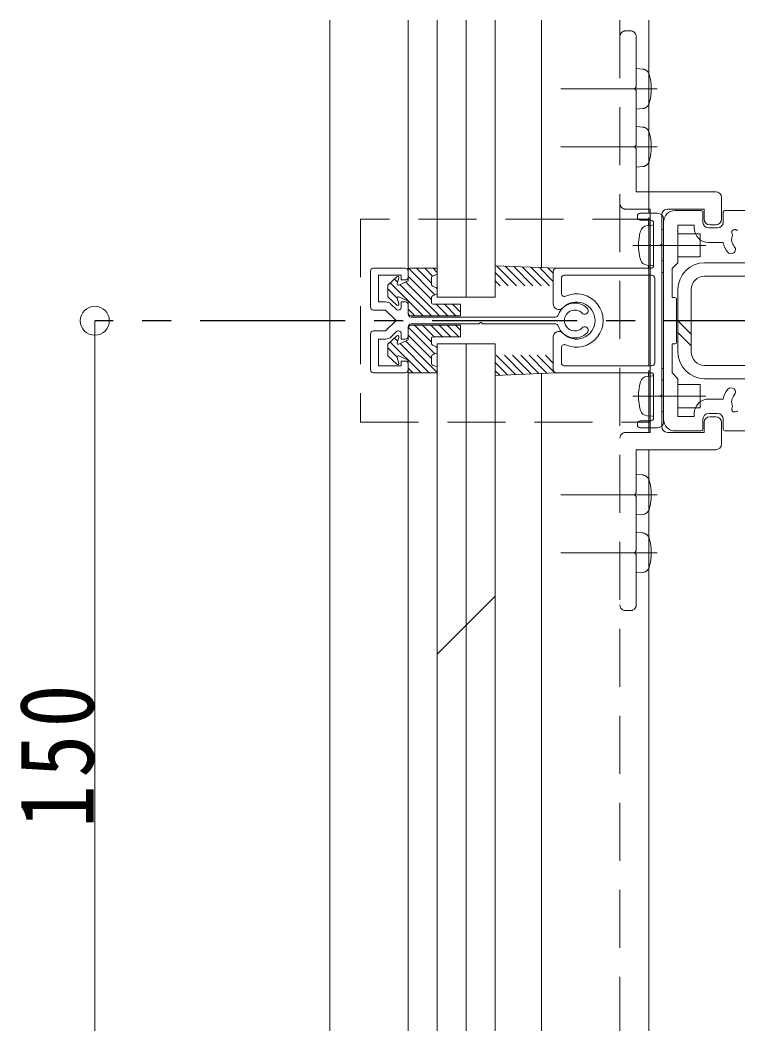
# Model space of a CAD drawing. Units: millimetres, scale not verified. Extents: x -1050 to 1050, y -742 to 742.
# Drawn here: x -290.4 to -166.6, y -223.1 to -49.9 of the extents above; entities that cross this region are included whole.
import ezdxf

# ---------------------------------------------------------------- set-up
doc = ezdxf.new("R2010")
doc.units = ezdxf.units.MM
doc.header["$LTSCALE"] = 5
doc.linetypes.add('CHAIN1', pattern=[8, 5, -1, 1, -1])
doc.linetypes.add('DASHED2', pattern=[3, 2, -1])
doc.layers.add('0-0_通り芯', color=7, linetype='Continuous')
for name, color, linetype, lineweight in [('0-3_寸法', 54, 'Continuous', 20), ('0-4_手摺部材', 92, 'Continuous', 20), ('0-7_ガラス', 6, 'Continuous', 20), ('0-8_その他', 11, 'Continuous', 20), ('0-A_支柱', 6, 'Continuous', 20), ('0-B_足元', 4, 'Continuous', 20)]:
    doc.layers.add(name, color=color, linetype=linetype, lineweight=lineweight)
doc.styles.add('ＭＳ ゴシック', font='')
doc.styles.get('ＭＳ ゴシック').set_extended_font_data('MS Gothic')

# ---------------------------------------------------------------- blocks, each defined once
blk = doc.blocks.new('dimension_origin')
at = {"color": 0, "linetype": 'Continuous', "lineweight": -2}
blk.add_circle((0, 0), 1.25, dxfattribs=at)

msp = doc.modelspace()

# ---------------------------------------------------------------- linework, layer by layer
at = {"layer": '0-0_通り芯'}
for p, q in [((-181.98, -85.363), (-181.98, -84.493)), ((-181.98, -92.793), (-181.98, -92.223)), ((-181.98, -111.363), (-181.98, -110.793))]:
    msp.add_line(p, q, dxfattribs=at)
at = {"layer": '0-0_通り芯', "linetype": 'CHAIN1'}
msp.add_line((-114.348, -101.793), (-277.5, -101.793), dxfattribs=at)
at = {"layer": '0-3_寸法'}
msp.add_line((-277.5, -101.793), (-277.5, -251.793), dxfattribs=at)
at = {"layer": '0-4_手摺部材'}
for p, q in [((-236.98, -336.793), (-236.98, -49.936)), ((-223.483, -92.752), (-223.483, -49.936)), ((-200.48, -92.644), (-200.48, -49.936)), ((-181.98, -83.293), (-181.98, -49.936)), ((-181.98, -79.543), (-170.48, -79.543)), ((-169.48, -80.543), (-169.48, -84.243)), ((-181.98, -82.543), (-181.78, -82.543)), ((-181.78, -82.543), (-181.78, -121.043)), ((-172.48, -82.543), (-178.78, -82.543)), ((-172.48, -84.243), (-172.48, -82.543)), ((-183.98, -83.752), (-183.98, -83.952)), ((-180.48, -83.252), (-183.48, -83.252)), ((-183.48, -84.452), (-181.68, -84.452)), ((-179.78, -83.543), (-179.78, -120.043)), ((-179.48, -86.052), (-179.48, -84.252)), ((-181.18, -84.952), (-181.18, -92.252)), ((-181.18, -92.293), (-181.18, -85.293)), ((-179.78, -86.052), (-179.78, -88.552)), ((-179.48, -86.052), (-179.78, -86.052)), ((-170.48, -85.243), (-171.48, -85.243)), ((-176.98, -86.793), (-173.18, -86.793)), ((-173.18, -86.793), (-173.18, -90.793)), ((-179.98, -88.752), (-179.78, -88.552)), ((-179.98, -88.752), (-179.78, -88.952)), ((-179.78, -88.952), (-179.78, -91.452)), ((-179.78, -91.452), (-179.48, -91.452)), ((-179.48, -91.452), (-179.48, -93.452)), ((-173.18, -90.793), (-176.98, -90.793)), ((-229.983, -93.252), (-229.983, -99.452)), ((-223.983, -92.752), (-229.483, -92.752)), ((-223.483, -93.252), (-223.483, -94.252)), ((-198.48, -93.252), (-198.48, -98.882)), ((-197.98, -92.752), (-181.68, -92.752)), ((-179.48, -93.452), (-179.78, -93.452)), ((-179.78, -93.452), (-179.78, -110.052)), ((-224.683, -93.952), (-224.683, -94.752)), ((-223.983, -94.752), (-224.683, -94.752)), ((-197.08, -97.105), (-197.08, -94.452)), ((-181.48, -93.952), (-196.58, -93.952)), ((-181.98, -109.593), (-181.98, -93.993)), ((-181.98, -93.993), (-181.98, -100.793)), ((-180.98, -94.452), (-180.98, -109.052)), ((-227.383, -98.552), (-228.583, -98.552)), ((-224.683, -98.552), (-224.683, -99.465)), ((-223.983, -98.552), (-224.683, -98.552)), ((-227.383, -99.952), (-229.483, -99.952)), ((-227.383, -99.952), (-225.583, -101.752)), ((-226.393, -98.962), (-225.536, -99.819)), ((-223.483, -99.052), (-223.483, -100.652)), ((-227.383, -103.552), (-225.583, -101.752)), ((-198.085, -101.152), (-222.983, -101.152)), ((-210.983, -102.052), (-211.283, -102.352)), ((-210.983, -102.052), (-210.683, -102.352)), ((-227.383, -103.552), (-229.483, -103.552)), ((-226.393, -104.542), (-225.536, -103.686)), ((-223.483, -104.452), (-223.483, -102.852)), ((-211.283, -102.352), (-222.983, -102.352)), ((-198.085, -102.352), (-210.683, -102.352)), ((-181.98, -102.793), (-181.98, -109.593)), ((-229.983, -110.252), (-229.983, -104.052)), ((-227.383, -104.952), (-228.583, -104.952)), ((-224.683, -104.952), (-224.683, -104.039)), ((-223.983, -104.952), (-224.683, -104.952)), ((-198.48, -110.252), (-198.48, -104.623)), ((-197.08, -106.4), (-197.08, -109.052)), ((-224.683, -109.552), (-224.683, -108.752)), ((-223.983, -108.752), (-224.683, -108.752)), ((-223.983, -110.752), (-229.483, -110.752)), ((-223.483, -110.252), (-223.483, -109.252)), ((-223.483, -110.752), (-223.483, -323.296)), ((-197.98, -110.752), (-181.68, -110.752)), ((-181.48, -109.552), (-196.58, -109.552)), ((-179.48, -110.052), (-179.78, -110.052)), ((-179.48, -112.052), (-179.48, -110.052)), ((-200.48, -110.861), (-200.48, -300.293)), ((-181.18, -118.552), (-181.18, -111.252)), ((-181.18, -118.293), (-181.18, -111.293)), ((-179.78, -112.052), (-179.48, -112.052)), ((-179.78, -114.552), (-179.78, -112.052)), ((-176.98, -112.793), (-173.18, -112.793)), ((-173.18, -112.793), (-173.18, -116.793)), ((-179.98, -114.752), (-179.78, -114.552)), ((-179.98, -114.752), (-179.78, -114.952)), ((-179.78, -117.452), (-179.78, -114.952)), ((-179.48, -117.452), (-179.78, -117.452)), ((-179.48, -117.452), (-179.48, -119.252)), ((-173.18, -116.793), (-176.98, -116.793)), ((-183.48, -119.052), (-181.68, -119.052)), ((-181.98, -119.093), (-181.98, -118.223)), ((-172.48, -119.343), (-172.48, -121.043)), ((-170.48, -118.343), (-171.48, -118.343)), ((-169.48, -123.043), (-169.48, -119.343)), ((-183.98, -119.752), (-183.98, -119.552)), ((-180.48, -120.252), (-183.48, -120.252)), ((-181.98, -121.043), (-181.98, -120.293)), ((-181.78, -121.043), (-181.98, -121.043)), ((-172.48, -121.043), (-178.78, -121.043)), ((-181.98, -124.043), (-170.48, -124.043)), ((-181.98, -124.043), (-181.98, -281.793))]:
    msp.add_line(p, q, dxfattribs=at)
at = {"layer": '0-4_手摺部材', "linetype": 'DASHED2'}
for p, q in [((-186.98, -49.936), (-186.98, -286.793)), ((-185.98, -51.793), (-185.18, -51.793)), ((-184.18, -52.793), (-184.18, -61.493)), ((-183.061, -58.391), (-184.18, -58.293)), ((-184.48, -61.793), (-184.18, -61.493)), ((-184.48, -61.793), (-184.18, -62.093)), ((-184.18, -62.093), (-184.18, -71.493)), ((-183.061, -65.195), (-184.18, -65.293)), ((-183.061, -68.391), (-184.18, -68.293)), ((-184.48, -71.793), (-184.18, -71.493)), ((-184.48, -71.793), (-184.18, -72.093)), ((-184.18, -72.093), (-184.18, -79.543)), ((-183.061, -75.195), (-184.18, -75.293)), ((-184.18, -79.543), (-181.98, -79.543)), ((-185.98, -82.543), (-181.98, -82.543)), ((-181.98, -93.993), (-181.98, -83.293)), ((-181.98, -120.293), (-181.98, -109.593)), ((-181.98, -121.043), (-185.98, -121.043)), ((-184.18, -131.493), (-184.18, -124.043)), ((-184.18, -124.043), (-181.98, -124.043)), ((-183.061, -128.391), (-184.18, -128.293)), ((-184.48, -131.793), (-184.18, -131.493)), ((-184.48, -131.793), (-184.18, -132.093)), ((-184.18, -141.493), (-184.18, -132.093)), ((-183.061, -135.195), (-184.18, -135.293)), ((-183.061, -138.391), (-184.18, -138.293)), ((-184.48, -141.793), (-184.18, -141.493)), ((-184.48, -141.793), (-184.18, -142.093)), ((-184.18, -150.793), (-184.18, -142.093)), ((-183.061, -145.195), (-184.18, -145.293)), ((-185.98, -151.793), (-185.18, -151.793))]:
    msp.add_line(p, q, dxfattribs=at)
at = {"layer": '0-4_手摺部材', "linetype": 'CHAIN1'}
for p, q in [((-180.58, -61.793), (-197.18, -61.793)), ((-180.58, -71.793), (-197.18, -71.793)), ((-172.18, -88.793), (-184.78, -88.793)), ((-172.18, -114.793), (-184.78, -114.793)), ((-180.58, -131.793), (-197.18, -131.793)), ((-180.58, -141.793), (-197.18, -141.793))]:
    msp.add_line(p, q, dxfattribs=at)
at = {"layer": '0-4_手摺部材', "linetype": 'DASHED2'}
msp.add_lwpolyline([(-181.73, -84.293), (-231.73, -84.293), (-231.73, -119.293), (-181.73, -119.293)], dxfattribs=at)
at = {"layer": '0-4_手摺部材'}
for points in [[(-182.299, -85.391), (-181.38, -85.31), (-181.18, -85.293)], [(-182.299, -92.195), (-181.38, -92.275), (-181.18, -92.293)], [(-224.683, -93.952), (-228.583, -93.952), (-228.583, -98.552)], [(-224.683, -109.552), (-228.583, -109.552), (-228.583, -104.952)], [(-182.299, -111.391), (-181.38, -111.31), (-181.18, -111.293)], [(-182.299, -118.195), (-181.38, -118.275), (-181.18, -118.293)]]:
    msp.add_lwpolyline(points, dxfattribs=at)
at = {"layer": '0-4_手摺部材', "linetype": 'DASHED2'}
for centre, radius, start, end in [((-185.98, -52.793), 1, 90, 180), ((-185.18, -52.793), 1, 0, 90), ((-183.174, -59.686), 1.3, 23.31036, 85), ((-183.174, -63.9), 1.3, 275, 336.68964), ((-183.174, -69.686), 1.3, 23.31036, 85), ((-183.174, -73.9), 1.3, 275, 336.68964), ((-185.98, -81.543), 1, 180, 270), ((-185.98, -122.043), 1, 90, 180), ((-183.174, -129.686), 1.3, 23.31036, 85), ((-183.174, -133.9), 1.3, 275, 336.68964), ((-183.174, -139.686), 1.3, 23.31036, 85), ((-183.174, -143.9), 1.3, 275, 336.68964), ((-185.98, -150.793), 1, 180, 270), ((-185.18, -150.793), 1, 270, 360)]:
    msp.add_arc(centre, radius, start, end, dxfattribs=at)
at = {"layer": '0-4_手摺部材'}
for centre, radius, start, end in [((-183.174, -59.686), 1.3, 15.88085, 23.31036), ((-190.58, -61.793), 9, 344.11915, 15.88085), ((-183.174, -63.9), 1.3, 336.68964, 344.11915), ((-183.174, -69.686), 1.3, 15.88085, 23.31036), ((-190.58, -71.793), 9, 344.11915, 15.88085), ((-183.174, -73.9), 1.3, 336.68964, 344.11915), ((-170.48, -80.543), 1, 0, 90), ((-178.78, -83.543), 1, 90, 180), ((-183.48, -83.752), 0.5, 90, 180), ((-183.48, -83.952), 0.5, 180, 270), ((-181.68, -84.952), 0.5, 0, 90), ((-180.48, -84.252), 1, 0, 90), ((-171.48, -84.243), 1, 180, 270), ((-170.48, -84.243), 1, 270, 360), ((-174.78, -88.793), 9, 164.11915, 195.88085), ((-182.186, -86.686), 1.3, 95, 164.11915), ((-182.186, -90.9), 1.3, 195.88085, 265), ((-229.483, -93.252), 0.5, 90, 180), ((-223.983, -93.252), 0.5, 0, 90), ((-197.98, -93.252), 0.5, 90, 180), ((-181.68, -92.252), 0.5, 270, 360), ((-223.983, -94.252), 0.5, 270, 360), ((-196.58, -94.452), 0.5, 90, 180), ((-181.48, -94.452), 0.5, 0, 90), ((-227.383, -99.952), 1.4, 45, 90), ((-223.983, -99.052), 0.5, 0, 90), ((-196.58, -97.105), 0.5, 180, 294.31574), ((-194.48, -101.752), 3.2, 223.47607, 136.52393), ((-194.48, -101.752), 4.6, 245.68426, 114.31574), ((-229.483, -99.452), 0.5, 180, 270), ((-225.183, -99.465), 0.5, 225, 360), ((-197.508, -98.882), 0.972, 180, 316.52393), ((-194.763, -101.752), 3, 44.47751, 161.6823), ((-194.763, -101.752), 1.8, 44.4775, 315.52249), ((-193.05, -100.071), 0.6, 224.4775, 44.47751), ((-222.983, -100.652), 0.5, 180, 270), ((-198.085, -100.652), 0.5, 270, 341.6823), ((-229.483, -104.052), 0.5, 90, 180), ((-225.183, -104.039), 0.5, 0, 135), ((-222.983, -102.852), 0.5, 90, 180), ((-197.508, -104.623), 0.972, 43.47607, 180), ((-198.085, -102.852), 0.5, 18.31769, 90), ((-194.763, -101.752), 3, 198.31769, 315.52249), ((-193.05, -103.434), 0.6, 315.52249, 135.52249), ((-227.383, -103.552), 1.4, 270, 315), ((-223.983, -104.452), 0.5, 270, 360), ((-196.58, -106.4), 0.5, 65.68426, 180), ((-223.983, -109.252), 0.5, 0, 90), ((-196.58, -109.052), 0.5, 180, 270), ((-181.48, -109.052), 0.5, 270, 360), ((-229.483, -110.252), 0.5, 180, 270), ((-223.983, -110.252), 0.5, 270, 360), ((-197.98, -110.252), 0.5, 180, 270), ((-181.68, -111.252), 0.5, 0, 90), ((-174.78, -114.793), 9, 164.11915, 195.88085), ((-182.186, -112.686), 1.3, 95, 164.11915), ((-182.186, -116.9), 1.3, 195.88085, 265), ((-183.48, -119.552), 0.5, 90, 180), ((-181.68, -118.552), 0.5, 270, 360), ((-180.48, -119.252), 1, 270, 360), ((-171.48, -119.343), 1, 90, 180), ((-170.48, -119.343), 1, 0, 90), ((-183.48, -119.752), 0.5, 180, 270), ((-178.78, -120.043), 1, 180, 270), ((-170.48, -123.043), 1, 270, 360), ((-183.174, -129.686), 1.3, 15.88085, 23.31036), ((-190.58, -131.793), 9, 344.11915, 15.88085), ((-183.174, -133.9), 1.3, 336.68964, 344.11915), ((-183.174, -139.686), 1.3, 15.88085, 23.31036), ((-190.58, -141.793), 9, 344.11915, 15.88085), ((-183.174, -143.9), 1.3, 336.68964, 344.11915)]:
    msp.add_arc(centre, radius, start, end, dxfattribs=at)
at = {"layer": '0-7_ガラス'}
for p, q in [((-218.483, -49.936), (-218.483, -97.752)), ((-213.483, -49.936), (-213.483, -97.752)), ((-208.483, -97.752), (-208.483, -49.936)), ((-218.483, -97.752), (-208.483, -97.752)), ((-218.483, -105.752), (-208.483, -105.752)), ((-218.483, -105.752), (-218.483, -297.293)), ((-213.483, -105.752), (-213.483, -297.293)), ((-208.483, -105.752), (-208.483, -297.293)), ((-218.483, -159.295), (-208.483, -149.295))]:
    msp.add_line(p, q, dxfattribs=at)
at = {"layer": '0-8_その他'}
for p, q in [((-223.483, -94.773), (-223.483, -92.752)), ((-218.483, -92.752), (-223.483, -92.752)), ((-223.446, -92.752), (-218.885, -97.313)), ((-222.032, -92.752), (-219.483, -95.302)), ((-220.618, -92.752), (-219.294, -94.077)), ((-219.204, -92.752), (-218.483, -93.473)), ((-218.483, -93.752), (-218.483, -92.752)), ((-197.98, -92.752), (-208.483, -92.296)), ((-208.255, -92.306), (-204.808, -95.752)), ((-206.777, -92.37), (-203.394, -95.752)), ((-205.298, -92.434), (-201.98, -95.752)), ((-203.82, -92.498), (-200.566, -95.752)), ((-202.341, -92.563), (-199.152, -95.752)), ((-200.863, -92.627), (-198.48, -95.01)), ((-199.384, -92.691), (-198.48, -93.595)), ((-226.918, -95.593), (-225.418, -94.205)), ((-225.843, -94.598), (-225.301, -95.14)), ((-225.09, -94.408), (-225.375, -95.397)), ((-223.6, -94.956), (-225.1, -95.635)), ((-223.925, -95.102), (-218.075, -100.952)), ((-223.483, -94.13), (-219.483, -98.13)), ((-219.483, -95.549), (-219.483, -94.355)), ((-219.294, -94.077), (-218.483, -93.752)), ((-208.483, -93.492), (-206.223, -95.752)), ((-208.483, -94.907), (-207.637, -95.752)), ((-226.983, -95.74), (-226.983, -97.565)), ((-226.983, -96.287), (-225.379, -97.891)), ((-226.578, -95.278), (-220.903, -100.952)), ((-224.898, -95.543), (-219.489, -100.952)), ((-218.483, -96.152), (-219.294, -95.828)), ((-218.732, -96.053), (-218.483, -96.302)), ((-218.483, -97.152), (-218.483, -96.152)), ((-226.918, -97.712), (-225.418, -99.099)), ((-225.09, -98.897), (-225.375, -97.908)), ((-223.6, -98.349), (-225.1, -97.67)), ((-223.483, -100.452), (-223.483, -98.531)), ((-219.483, -98.652), (-219.483, -97.755)), ((-219.294, -97.477), (-218.483, -97.152)), ((-223.483, -99.787), (-222.317, -100.952)), ((-214.483, -98.952), (-219.183, -98.952)), ((-218.661, -98.952), (-216.661, -100.952)), ((-217.246, -98.952), (-215.246, -100.952)), ((-215.832, -98.952), (-214.483, -100.302)), ((-214.483, -100.952), (-214.483, -98.952)), ((-214.483, -100.952), (-222.983, -100.952)), ((-223.483, -103.052), (-223.483, -104.973)), ((-223.462, -102.909), (-218.865, -107.505)), ((-214.483, -102.552), (-222.983, -102.552)), ((-222.404, -102.552), (-219.483, -105.474)), ((-220.99, -102.552), (-218.99, -104.552)), ((-219.575, -102.552), (-217.575, -104.552)), ((-218.161, -102.552), (-216.161, -104.552)), ((-216.747, -102.552), (-214.747, -104.552)), ((-215.333, -102.552), (-214.483, -103.402)), ((-214.483, -102.552), (-214.483, -104.552)), ((-226.918, -105.793), (-225.418, -104.405)), ((-226.563, -105.464), (-221.275, -110.752)), ((-225.828, -104.785), (-225.295, -105.318)), ((-225.09, -104.608), (-225.375, -105.597)), ((-223.6, -105.156), (-225.1, -105.835)), ((-223.905, -105.294), (-218.483, -110.716)), ((-223.483, -104.302), (-219.483, -108.302)), ((-219.483, -104.852), (-219.483, -105.749)), ((-214.483, -104.552), (-219.183, -104.552)), ((-226.983, -107.765), (-226.983, -105.94)), ((-226.983, -106.459), (-225.383, -108.059)), ((-224.879, -105.734), (-219.861, -110.752)), ((-219.294, -106.028), (-218.483, -106.352)), ((-218.685, -106.271), (-218.483, -106.474)), ((-218.483, -106.352), (-218.483, -107.352)), ((-226.918, -107.912), (-225.418, -109.299)), ((-225.09, -109.097), (-225.375, -108.108)), ((-223.6, -108.549), (-225.1, -107.87)), ((-223.483, -108.731), (-223.483, -110.752)), ((-219.483, -107.955), (-219.483, -109.149)), ((-218.483, -107.352), (-219.294, -107.677)), ((-208.483, -108.992), (-206.358, -111.117)), ((-208.308, -107.752), (-205.003, -111.058)), ((-206.894, -107.752), (-203.648, -110.999)), ((-205.48, -107.752), (-202.292, -110.94)), ((-204.066, -107.752), (-200.937, -110.881)), ((-202.652, -107.752), (-199.582, -110.822)), ((-201.237, -107.752), (-198.227, -110.763)), ((-199.823, -107.752), (-198.48, -109.095)), ((-223.483, -109.959), (-222.689, -110.752)), ((-218.483, -110.752), (-223.483, -110.752)), ((-219.294, -109.428), (-218.483, -109.752)), ((-218.483, -109.752), (-218.483, -110.752)), ((-208.483, -110.407), (-207.714, -111.176)), ((-197.98, -110.752), (-208.483, -111.209))]:
    msp.add_line(p, q, dxfattribs=at)
for centre, radius, start, end in [((-225.283, -94.352), 0.2, 343.96257, 132.76769), ((-223.683, -94.773), 0.2, 294.35477, 360), ((-219.183, -94.355), 0.3, 111.80141, 180), ((-226.783, -95.74), 0.2, 132.76769, 180), ((-225.183, -95.452), 0.2, 163.96257, 294.35477), ((-219.183, -95.549), 0.3, 180, 248.19859), ((-226.783, -97.565), 0.2, 180, 227.23231), ((-225.183, -97.852), 0.2, 65.64523, 196.03743), ((-223.683, -98.531), 0.2, 0, 65.64523), ((-219.183, -97.755), 0.3, 111.80141, 180), ((-219.183, -98.652), 0.3, 180, 270), ((-225.283, -98.952), 0.2, 227.23231, 16.03743), ((-222.983, -100.452), 0.5, 180, 270), ((-222.983, -103.052), 0.5, 90, 180), ((-225.283, -104.552), 0.2, 343.96257, 132.76769), ((-225.183, -105.652), 0.2, 163.96257, 294.35477), ((-223.683, -104.973), 0.2, 294.35477, 360), ((-219.183, -104.852), 0.3, 90, 180), ((-226.783, -105.94), 0.2, 132.76769, 180), ((-219.183, -105.749), 0.3, 180, 248.19859), ((-226.783, -107.765), 0.2, 180, 227.23231), ((-225.183, -108.052), 0.2, 65.64523, 196.03743), ((-223.683, -108.731), 0.2, 0, 65.64523), ((-219.183, -107.955), 0.3, 111.80141, 180), ((-225.283, -109.152), 0.2, 227.23231, 16.03743), ((-219.183, -109.149), 0.3, 180, 248.19859)]:
    msp.add_arc(centre, radius, start, end, dxfattribs=at)
at = {"layer": '0-A_支柱'}
for p, q in [((-172.98, -82.793), (-177.48, -82.793)), ((-172.68, -83.093), (-172.68, -84.793)), ((-169.18, -84.793), (-169.18, -83.093)), ((-126.48, -82.793), (-168.88, -82.793)), ((-179.48, -84.793), (-179.48, -118.793)), ((-176.98, -85.293), (-174.18, -85.293)), ((-176.98, -85.293), (-176.98, -91.793)), ((-174.18, -85.293), (-174.18, -85.793)), ((-171.68, -85.793), (-170.18, -85.793)), ((-171.68, -88.293), (-169.191, -88.293)), ((-177.98, -92.793), (-176.98, -91.793)), ((-177.98, -92.793), (-177.98, -97.793)), ((-177.98, -97.793), (-177.53, -97.793)), ((-177.23, -98.093), (-177.23, -105.493)), ((-177.98, -105.793), (-177.98, -110.793)), ((-177.98, -105.793), (-177.53, -105.793)), ((-177.98, -110.793), (-176.98, -111.793)), ((-176.98, -118.293), (-176.98, -111.793)), ((-171.68, -115.293), (-169.191, -115.293)), ((-176.98, -118.293), (-174.18, -118.293)), ((-174.18, -118.293), (-174.18, -117.793)), ((-172.68, -120.493), (-172.68, -118.793)), ((-171.68, -117.793), (-170.18, -117.793)), ((-169.18, -118.793), (-169.18, -120.493)), ((-177.48, -120.793), (-172.98, -120.793)), ((-168.88, -120.793), (-126.48, -120.793))]:
    msp.add_line(p, q, dxfattribs=at)
for centre, radius, start, end in [((-177.48, -84.793), 2, 90, 180), ((-172.98, -83.093), 0.3, 0, 90), ((-168.88, -83.093), 0.3, 90, 180), ((-171.68, -84.793), 1, 180, 270), ((-170.18, -84.793), 1, 270, 360), ((-171.68, -85.793), 2.5, 180, 270), ((-167.217, -86.555), 0.5, 55.28656, 214.71344), ((-166.762, -85.898), 0.3, 235.28656, 292.4201), ((-165.98, -87.793), 3.25, 188.84988, 222.5424), ((-165.98, -87.793), 1.75, 157.5799, 222.5424), ((-167.875, -87.011), 0.3, 337.5799, 34.71344), ((-167.822, -89.483), 0.75, 222.5424, 42.5424), ((-177.53, -98.093), 0.3, 0, 90), ((-177.53, -105.493), 0.3, 270, 360), ((-165.98, -115.793), 3.25, 137.4576, 171.15012), ((-167.822, -114.103), 0.75, 317.4576, 137.4576), ((-171.68, -117.793), 2.5, 90, 180), ((-165.98, -115.793), 1.75, 137.4576, 202.4201), ((-167.217, -117.03), 0.5, 145.28656, 304.71344), ((-167.875, -116.575), 0.3, 325.28656, 22.4201), ((-166.762, -117.688), 0.3, 67.5799, 124.71344), ((-177.48, -118.793), 2, 180, 270), ((-171.68, -118.793), 1, 90, 180), ((-170.18, -118.793), 1, 0, 90), ((-172.98, -120.493), 0.3, 270, 360), ((-168.88, -120.493), 0.3, 180, 270)]:
    msp.add_arc(centre, radius, start, end, dxfattribs=at)
at = {"layer": '0-B_足元'}
for p, q in [((-172.38, -91.793), (-131.58, -91.793)), ((-172.38, -94.093), (-131.58, -94.093)), ((-176.98, -107.193), (-176.98, -96.393)), ((-174.68, -107.193), (-174.68, -96.393)), ((-174.68, -104.093), (-176.98, -101.793)), ((-174.68, -106.093), (-176.98, -103.793)), ((-172.38, -109.493), (-131.58, -109.493)), ((-172.38, -111.793), (-131.58, -111.793))]:
    msp.add_line(p, q, dxfattribs=at)
for centre, radius, start, end in [((-172.38, -96.393), 4.6, 90, 180), ((-172.38, -96.393), 2.3, 90, 180), ((-172.38, -107.193), 4.6, 180, 270), ((-172.38, -107.193), 2.3, 180, 270)]:
    msp.add_arc(centre, radius, start, end, dxfattribs=at)

# ---------------------------------------------------------------- block references
at = {"layer": '0-3_寸法', "xscale": 2, "yscale": 2, "rotation": 90}
msp.add_blockref('dimension_origin', (-277.5, -101.793), dxfattribs=at)

# ---------------------------------------------------------------- texts
at = {"layer": '0-3_寸法', "insert": (-277.5, -189.293), "char_height": 12.83, "attachment_point": 7, "rotation": 90, "style": 'ＭＳ ゴシック'}
msp.add_mtext('\\T1.17;\\W0.85;150', dxfattribs=at)

doc.saveas('drawing.dxf')
